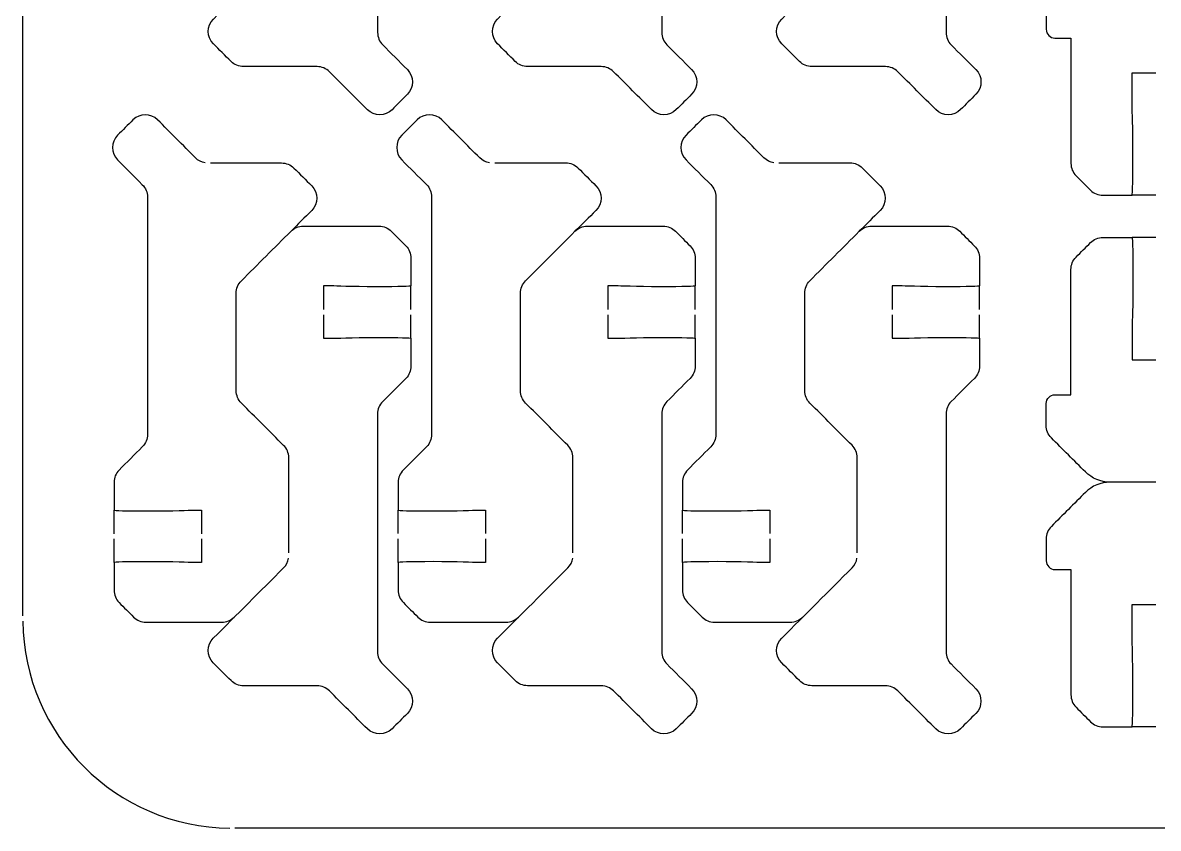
# Model space of a CAD drawing. Extents: x 5 to 405, y 225 to 445.
# Drawn here: x 5 to 70, y 225 to 271.1 of the extents above; entities that cross this region are included whole.
import ezdxf

# ---------------------------------------------------------------- set-up
doc = ezdxf.new("R2010")
doc.units = 0
doc.header["$MEASUREMENT"] = 0
doc.layers.add('DEFAULT', color=18, linetype='CONTINUOUS')

msp = doc.modelspace()

# ---------------------------------------------------------------- linework, layer by layer
at = {"layer": 'DEFAULT', "color": 1}
for points in [[(5, 237.15), (5, 432.85)], [(69.851, 261.22), (68.5, 261.22)], [(69.85, 258.803), (68.499, 258.803)], [(27.223, 254.684), (27.223, 256.036)], [(43.491, 254.686), (43.491, 256.037)], [(59.761, 254.686), (59.761, 256.037)], [(27.223, 253.033), (27.223, 254.385)], [(43.491, 253.035), (43.491, 254.386)], [(59.761, 253.035), (59.761, 254.386)], [(10.227, 241.857), (10.227, 243.205)], [(26.495, 241.859), (26.495, 243.207)], [(42.764, 241.859), (42.764, 243.207)], [(10.227, 240.206), (10.227, 241.558)], [(26.495, 240.208), (26.495, 241.559)], [(42.764, 240.208), (42.764, 241.559)], [(69.85, 230.807), (68.499, 230.807)], [(122.849, 225), (17.149, 225)]]:
    msp.add_lwpolyline(points, dxfattribs=at)
for points, knots in [([(22.222, 289.813), (22.222, 289.363), (22.222, 288.914), (22.222, 288.465), (22.389, 288.465), (22.556, 288.465), (22.723, 288.465), (22.85, 288.465), (23.842, 288.514), (25.225, 288.514), (26.607, 288.514), (27.225, 288.49), (27.225, 288.465), (27.225, 287.936), (27.225, 287.407), (27.225, 286.877), (27.225, 286.613), (27.123, 286.359), (26.936, 286.172), (26.492, 285.729), (26.049, 285.285), (25.606, 284.842), (25.419, 284.655), (25.313, 284.401), (25.313, 284.133), (25.313, 279.6), (25.313, 275.066), (25.313, 270.533), (25.313, 270.269), (25.419, 270.015), (25.606, 269.828), (26.077, 269.356), (26.549, 268.885), (27.02, 268.413), (27.412, 268.021), (27.412, 267.386), (27.02, 266.998), (26.727, 266.706), (26.435, 266.413), (26.142, 266.12), (25.754, 265.728), (25.119, 265.728), (24.727, 266.12), (24.003, 266.843), (23.278, 267.566), (22.554, 268.29), (22.367, 268.477), (22.113, 268.582), (21.848, 268.582), (20.444, 268.582), (19.04, 268.582), (17.636, 268.582), (17.372, 268.582), (17.114, 268.688), (16.927, 268.875), (16.589, 269.214), (16.25, 269.553), (15.911, 269.891), (15.52, 270.283), (15.52, 270.914), (15.911, 271.306), (17.253, 272.646), (18.595, 273.987), (19.936, 275.327), (20.088, 275.479), (20.187, 275.673), (20.215, 275.885)], [0, 0, 0, 0, 3.82, 3.82, 3.82, 5.24, 5.24, 5.24, 6.24, 6.24, 6.24, 7.24, 7.24, 7.24, 11.74, 11.74, 11.74, 12.74, 12.74, 12.74, 18.071585, 18.071585, 18.071585, 19.071585, 19.071585, 19.071585, 57.621585, 57.621585, 57.621585, 58.621585, 58.621585, 58.621585, 64.292582, 64.292582, 64.292582, 65.292582, 65.292582, 65.292582, 68.813973, 68.813973, 68.813973, 69.813973, 69.813973, 69.813973, 78.518461, 78.518461, 78.518461, 79.518461, 79.518461, 79.518461, 91.458461, 91.458461, 91.458461, 92.458461, 92.458461, 92.458461, 96.531396, 96.531396, 96.531396, 97.531396, 97.531396, 97.531396, 113.660503, 113.660503, 113.660503, 114.660503, 114.660503, 114.660503, 114.660503]), ([(38.49, 289.814), (38.49, 289.365), (38.49, 288.916), (38.49, 288.466), (38.657, 288.466), (38.824, 288.466), (38.991, 288.466), (39.118, 288.466), (40.11, 288.516), (41.492, 288.516), (42.875, 288.516), (43.493, 288.491), (43.493, 288.466), (43.493, 287.937), (43.493, 287.408), (43.493, 286.879), (43.493, 286.614), (43.39, 286.36), (43.203, 286.173), (42.76, 285.73), (42.317, 285.287), (41.873, 284.843), (41.687, 284.656), (41.581, 284.402), (41.581, 284.134), (41.581, 279.601), (41.581, 275.068), (41.581, 270.535), (41.581, 270.27), (41.687, 270.016), (41.873, 269.829), (42.345, 269.358), (42.817, 268.886), (43.288, 268.415), (43.68, 268.023), (43.68, 267.388), (43.288, 267), (42.995, 266.707), (42.703, 266.414), (42.41, 266.122), (42.022, 265.73), (41.387, 265.73), (40.995, 266.122), (40.271, 266.845), (39.546, 267.568), (38.822, 268.291), (38.635, 268.478), (38.381, 268.584), (38.116, 268.584), (36.712, 268.584), (35.308, 268.584), (33.904, 268.584), (33.64, 268.584), (33.382, 268.69), (33.195, 268.877), (32.856, 269.215), (32.518, 269.554), (32.179, 269.893), (31.788, 270.284), (31.788, 270.916), (32.179, 271.307), (33.521, 272.648), (34.863, 273.988), (36.204, 275.329), (36.356, 275.481), (36.455, 275.675), (36.483, 275.886)], [0, 0, 0, 0, 3.82, 3.82, 3.82, 5.24, 5.24, 5.24, 6.24, 6.24, 6.24, 7.24, 7.24, 7.24, 11.74, 11.74, 11.74, 12.74, 12.74, 12.74, 18.071585, 18.071585, 18.071585, 19.071585, 19.071585, 19.071585, 57.621585, 57.621585, 57.621585, 58.621585, 58.621585, 58.621585, 64.292582, 64.292582, 64.292582, 65.292582, 65.292582, 65.292582, 68.813973, 68.813973, 68.813973, 69.813973, 69.813973, 69.813973, 78.518461, 78.518461, 78.518461, 79.518461, 79.518461, 79.518461, 91.458461, 91.458461, 91.458461, 92.458461, 92.458461, 92.458461, 96.531396, 96.531396, 96.531396, 97.531396, 97.531396, 97.531396, 113.660503, 113.660503, 113.660503, 114.660503, 114.660503, 114.660503, 114.660503]), ([(54.76, 289.814), (54.76, 289.365), (54.76, 288.916), (54.76, 288.466), (54.927, 288.466), (55.094, 288.466), (55.261, 288.466), (55.388, 288.466), (56.379, 288.516), (57.762, 288.516), (59.145, 288.516), (59.762, 288.491), (59.762, 288.466), (59.762, 287.937), (59.762, 287.408), (59.762, 286.879), (59.762, 286.614), (59.66, 286.36), (59.473, 286.173), (59.029, 285.73), (58.586, 285.287), (58.143, 284.843), (57.956, 284.656), (57.85, 284.402), (57.85, 284.134), (57.85, 279.601), (57.85, 275.068), (57.85, 270.535), (57.85, 270.27), (57.956, 270.016), (58.143, 269.829), (58.614, 269.358), (59.086, 268.886), (59.557, 268.415), (59.949, 268.023), (59.949, 267.388), (59.557, 267), (59.265, 266.707), (58.972, 266.414), (58.679, 266.122), (58.291, 265.73), (57.656, 265.73), (57.264, 266.122), (56.54, 266.845), (55.816, 267.568), (55.091, 268.291), (54.904, 268.478), (54.65, 268.584), (54.386, 268.584), (52.982, 268.584), (51.578, 268.584), (50.174, 268.584), (49.909, 268.584), (49.651, 268.69), (49.464, 268.877), (49.126, 269.215), (48.787, 269.554), (48.448, 269.893), (48.057, 270.284), (48.057, 270.916), (48.448, 271.307), (49.79, 272.648), (51.132, 273.988), (52.474, 275.329), (52.625, 275.481), (52.724, 275.675), (52.752, 275.886)], [0, 0, 0, 0, 3.82, 3.82, 3.82, 5.24, 5.24, 5.24, 6.24, 6.24, 6.24, 7.24, 7.24, 7.24, 11.74, 11.74, 11.74, 12.74, 12.74, 12.74, 18.071585, 18.071585, 18.071585, 19.071585, 19.071585, 19.071585, 57.621585, 57.621585, 57.621585, 58.621585, 58.621585, 58.621585, 64.292582, 64.292582, 64.292582, 65.292582, 65.292582, 65.292582, 68.813973, 68.813973, 68.813973, 69.813973, 69.813973, 69.813973, 78.518461, 78.518461, 78.518461, 79.518461, 79.518461, 79.518461, 91.458461, 91.458461, 91.458461, 92.458461, 92.458461, 92.458461, 96.531396, 96.531396, 96.531396, 97.531396, 97.531396, 97.531396, 113.660503, 113.660503, 113.660503, 114.660503, 114.660503, 114.660503, 114.660503]), ([(67.24, 275.218), (66.711, 275.218), (66.203, 275.01), (65.829, 274.633), (65.179, 273.983), (64.529, 273.334), (63.878, 272.685), (63.691, 272.498), (63.586, 272.244), (63.586, 271.98), (63.586, 271.56), (63.586, 271.14), (63.586, 270.72), (63.586, 270.445), (63.808, 270.219), (64.083, 270.219), (64.389, 270.219), (64.695, 270.219), (65, 270.219), (65, 267.829), (65, 265.438), (65, 263.047), (65, 262.783), (65.106, 262.525), (65.293, 262.338), (65.569, 262.063), (65.846, 261.788), (66.122, 261.513), (66.309, 261.326), (66.563, 261.22), (66.828, 261.22), (67.385, 261.22), (67.942, 261.22), (68.5, 261.22), (68.525, 261.22), (68.549, 262.338), (68.549, 263.721), (68.549, 265.104), (68.5, 266.095), (68.5, 266.222), (68.5, 266.888), (68.5, 267.553), (68.5, 268.219), (68.95, 268.219), (69.401, 268.219), (69.851, 268.219)], [0, 0, 0, 0, 1, 1, 1, 8.813533, 8.813533, 8.813533, 9.813533, 9.813533, 9.813533, 13.383533, 13.383533, 13.383533, 14.383533, 14.383533, 14.383533, 16.983533, 16.983533, 16.983533, 37.313533, 37.313533, 37.313533, 38.313533, 38.313533, 38.313533, 41.629871, 41.629871, 41.629871, 42.629871, 42.629871, 42.629871, 47.369871, 47.369871, 47.369871, 48.369871, 48.369871, 48.369871, 49.369871, 49.369871, 49.369871, 55.029871, 55.029871, 55.029871, 58.859871, 58.859871, 58.859871, 58.859871]), ([(15.451, 263.084), (15.24, 263.112), (15.046, 263.211), (14.89, 263.363), (14.168, 264.087), (13.446, 264.811), (12.724, 265.536), (12.333, 265.927), (11.698, 265.927), (11.31, 265.536), (11.017, 265.243), (10.724, 264.95), (10.431, 264.657), (10.04, 264.266), (10.04, 263.634), (10.431, 263.243), (10.903, 262.771), (11.374, 262.3), (11.846, 261.828), (12.033, 261.641), (12.139, 261.387), (12.139, 261.123), (12.139, 256.594), (12.139, 252.066), (12.139, 247.537), (12.139, 247.273), (12.033, 247.019), (11.846, 246.828), (11.403, 246.385), (10.959, 245.941), (10.516, 245.498), (10.329, 245.311), (10.227, 245.057), (10.227, 244.793), (10.227, 244.263), (10.227, 243.734), (10.227, 243.205), (10.227, 243.18), (10.844, 243.156), (12.227, 243.156), (13.61, 243.156), (14.601, 243.205), (14.728, 243.205), (14.895, 243.205), (15.062, 243.205), (15.229, 243.205), (15.229, 242.756), (15.229, 242.307), (15.229, 241.857)], [0, 0, 0, 0, 1, 1, 1, 9.697425, 9.697425, 9.697425, 10.697425, 10.697425, 10.697425, 14.218817, 14.218817, 14.218817, 15.218817, 15.218817, 15.218817, 20.889813, 20.889813, 20.889813, 21.889813, 21.889813, 21.889813, 60.399813, 60.399813, 60.399813, 61.399813, 61.399813, 61.399813, 66.731398, 66.731398, 66.731398, 67.731398, 67.731398, 67.731398, 72.231398, 72.231398, 72.231398, 73.231398, 73.231398, 73.231398, 74.231398, 74.231398, 74.231398, 75.651398, 75.651398, 75.651398, 79.471398, 79.471398, 79.471398, 79.471398]), ([(31.719, 263.086), (31.508, 263.114), (31.314, 263.213), (31.158, 263.364), (30.436, 264.089), (29.714, 264.813), (28.992, 265.537), (28.601, 265.929), (27.966, 265.929), (27.578, 265.537), (27.285, 265.245), (26.992, 264.952), (26.699, 264.659), (26.308, 264.267), (26.308, 263.636), (26.699, 263.244), (27.171, 262.773), (27.642, 262.301), (28.114, 261.83), (28.301, 261.643), (28.407, 261.389), (28.407, 261.124), (28.407, 256.596), (28.407, 252.067), (28.407, 247.539), (28.407, 247.274), (28.301, 247.02), (28.114, 246.83), (27.67, 246.386), (27.227, 245.943), (26.784, 245.5), (26.597, 245.313), (26.495, 245.059), (26.495, 244.794), (26.495, 244.265), (26.495, 243.736), (26.495, 243.207), (26.495, 243.182), (27.112, 243.157), (28.495, 243.157), (29.878, 243.157), (30.869, 243.207), (30.996, 243.207), (31.163, 243.207), (31.33, 243.207), (31.497, 243.207), (31.497, 242.757), (31.497, 242.308), (31.497, 241.859)], [0, 0, 0, 0, 1, 1, 1, 9.697425, 9.697425, 9.697425, 10.697425, 10.697425, 10.697425, 14.218817, 14.218817, 14.218817, 15.218817, 15.218817, 15.218817, 20.889813, 20.889813, 20.889813, 21.889813, 21.889813, 21.889813, 60.399813, 60.399813, 60.399813, 61.399813, 61.399813, 61.399813, 66.731398, 66.731398, 66.731398, 67.731398, 67.731398, 67.731398, 72.231398, 72.231398, 72.231398, 73.231398, 73.231398, 73.231398, 74.231398, 74.231398, 74.231398, 75.651398, 75.651398, 75.651398, 79.471398, 79.471398, 79.471398, 79.471398]), ([(47.988, 263.086), (47.777, 263.114), (47.583, 263.213), (47.428, 263.364), (46.706, 264.089), (45.984, 264.813), (45.261, 265.537), (44.87, 265.929), (44.235, 265.929), (43.847, 265.537), (43.554, 265.245), (43.261, 264.952), (42.968, 264.659), (42.577, 264.267), (42.577, 263.636), (42.968, 263.244), (43.44, 262.773), (43.912, 262.301), (44.383, 261.83), (44.57, 261.643), (44.676, 261.389), (44.676, 261.124), (44.676, 256.596), (44.676, 252.067), (44.676, 247.539), (44.676, 247.274), (44.57, 247.02), (44.383, 246.83), (43.94, 246.386), (43.496, 245.943), (43.053, 245.5), (42.866, 245.313), (42.764, 245.059), (42.764, 244.794), (42.764, 244.265), (42.764, 243.736), (42.764, 243.207), (42.764, 243.182), (43.381, 243.157), (44.764, 243.157), (46.147, 243.157), (47.138, 243.207), (47.265, 243.207), (47.432, 243.207), (47.599, 243.207), (47.766, 243.207), (47.766, 242.757), (47.766, 242.308), (47.766, 241.859)], [0, 0, 0, 0, 1, 1, 1, 9.697425, 9.697425, 9.697425, 10.697425, 10.697425, 10.697425, 14.218817, 14.218817, 14.218817, 15.218817, 15.218817, 15.218817, 20.889813, 20.889813, 20.889813, 21.889813, 21.889813, 21.889813, 60.399813, 60.399813, 60.399813, 61.399813, 61.399813, 61.399813, 66.731398, 66.731398, 66.731398, 67.731398, 67.731398, 67.731398, 72.231398, 72.231398, 72.231398, 73.231398, 73.231398, 73.231398, 74.231398, 74.231398, 74.231398, 75.651398, 75.651398, 75.651398, 79.471398, 79.471398, 79.471398, 79.471398]), ([(15.751, 263.07), (17.106, 263.071), (18.46, 263.072), (19.815, 263.073), (20.08, 263.073), (20.334, 262.968), (20.524, 262.781), (20.863, 262.441), (21.202, 262.101), (21.54, 261.761), (21.932, 261.373), (21.932, 260.738), (21.54, 260.35), (21.142, 259.953), (20.743, 259.555), (20.344, 259.158)], [0, 0, 0, 0, 11.520004, 11.520004, 11.520004, 12.520004, 12.520004, 12.520004, 16.600017, 16.600017, 16.600017, 17.600017, 17.600017, 17.600017, 22.387135, 22.387135, 22.387135, 22.387135]), ([(32.019, 263.071), (33.374, 263.073), (34.728, 263.074), (36.083, 263.075), (36.348, 263.075), (36.602, 262.969), (36.792, 262.782), (37.131, 262.442), (37.469, 262.102), (37.808, 261.763), (38.2, 261.375), (38.2, 260.74), (37.808, 260.352), (37.41, 259.954), (37.011, 259.557), (36.612, 259.159)], [0, 0, 0, 0, 11.520004, 11.520004, 11.520004, 12.520004, 12.520004, 12.520004, 16.600017, 16.600017, 16.600017, 17.600017, 17.600017, 17.600017, 22.387135, 22.387135, 22.387135, 22.387135]), ([(48.288, 263.071), (49.643, 263.073), (50.998, 263.074), (52.352, 263.075), (52.617, 263.075), (52.871, 262.969), (53.061, 262.782), (53.4, 262.442), (53.739, 262.102), (54.077, 261.763), (54.469, 261.375), (54.469, 260.74), (54.077, 260.352), (53.679, 259.954), (53.28, 259.557), (52.881, 259.159)], [0, 0, 0, 0, 11.520004, 11.520004, 11.520004, 12.520004, 12.520004, 12.520004, 16.600017, 16.600017, 16.600017, 17.600017, 17.600017, 17.600017, 22.387135, 22.387135, 22.387135, 22.387135]), ([(20.228, 240.757), (20.228, 242.574), (20.228, 244.39), (20.228, 246.207), (20.228, 246.472), (20.122, 246.726), (19.932, 246.913), (19.127, 247.718), (18.323, 248.524), (17.519, 249.329), (17.328, 249.516), (17.222, 249.77), (17.222, 250.035), (17.222, 251.896), (17.222, 253.758), (17.222, 255.619), (17.222, 255.884), (17.328, 256.141), (17.515, 256.328), (18.458, 257.271), (19.401, 258.215), (20.344, 259.158), (20.531, 259.345), (20.789, 259.45), (21.053, 259.45), (22.501, 259.45), (23.949, 259.45), (25.396, 259.45), (25.661, 259.45), (25.915, 259.345), (26.102, 259.158), (26.378, 258.881), (26.654, 258.605), (26.931, 258.329), (27.121, 258.142), (27.223, 257.884), (27.223, 257.62), (27.223, 257.092), (27.223, 256.564), (27.223, 256.036), (27.223, 256.007), (26.606, 255.986), (25.223, 255.986), (23.84, 255.986), (22.849, 256.036), (22.722, 256.036), (22.555, 256.036), (22.388, 256.036), (22.221, 256.036), (22.221, 255.585), (22.221, 255.135), (22.221, 254.684)], [0, 0, 0, 0, 15.45, 15.45, 15.45, 16.45, 16.45, 16.45, 26.130294, 26.130294, 26.130294, 27.130294, 27.130294, 27.130294, 42.960294, 42.960294, 42.960294, 43.960294, 43.960294, 43.960294, 55.302287, 55.302287, 55.302287, 56.302287, 56.302287, 56.302287, 68.612287, 68.612287, 68.612287, 69.612287, 69.612287, 69.612287, 72.935689, 72.935689, 72.935689, 73.935689, 73.935689, 73.935689, 78.425689, 78.425689, 78.425689, 79.425689, 79.425689, 79.425689, 80.425689, 80.425689, 80.425689, 81.845689, 81.845689, 81.845689, 85.675689, 85.675689, 85.675689, 85.675689]), ([(36.496, 240.758), (36.496, 242.575), (36.496, 244.392), (36.496, 246.209), (36.496, 246.473), (36.39, 246.727), (36.199, 246.914), (35.395, 247.72), (34.591, 248.525), (33.786, 249.331), (33.596, 249.518), (33.49, 249.772), (33.49, 250.036), (33.49, 251.898), (33.49, 253.759), (33.49, 255.621), (33.49, 255.885), (33.596, 256.143), (33.783, 256.33), (34.726, 257.273), (35.669, 258.216), (36.612, 259.159), (36.799, 259.346), (37.057, 259.452), (37.321, 259.452), (38.769, 259.452), (40.216, 259.452), (41.664, 259.452), (41.929, 259.452), (42.183, 259.346), (42.37, 259.159), (42.646, 258.883), (42.922, 258.606), (43.199, 258.33), (43.389, 258.143), (43.491, 257.886), (43.491, 257.621), (43.491, 257.093), (43.491, 256.565), (43.491, 256.037), (43.491, 256.009), (42.874, 255.988), (41.491, 255.988), (40.108, 255.988), (39.117, 256.037), (38.99, 256.037), (38.823, 256.037), (38.656, 256.037), (38.489, 256.037), (38.489, 255.587), (38.489, 255.136), (38.489, 254.686)], [0, 0, 0, 0, 15.45, 15.45, 15.45, 16.45, 16.45, 16.45, 26.130294, 26.130294, 26.130294, 27.130294, 27.130294, 27.130294, 42.960294, 42.960294, 42.960294, 43.960294, 43.960294, 43.960294, 55.302287, 55.302287, 55.302287, 56.302287, 56.302287, 56.302287, 68.612287, 68.612287, 68.612287, 69.612287, 69.612287, 69.612287, 72.935689, 72.935689, 72.935689, 73.935689, 73.935689, 73.935689, 78.425689, 78.425689, 78.425689, 79.425689, 79.425689, 79.425689, 80.425689, 80.425689, 80.425689, 81.845689, 81.845689, 81.845689, 85.675689, 85.675689, 85.675689, 85.675689]), ([(52.765, 240.758), (52.765, 242.575), (52.765, 244.392), (52.765, 246.209), (52.765, 246.473), (52.659, 246.727), (52.469, 246.914), (51.664, 247.72), (50.86, 248.525), (50.056, 249.331), (49.865, 249.518), (49.759, 249.772), (49.759, 250.036), (49.759, 251.898), (49.759, 253.759), (49.759, 255.621), (49.759, 255.885), (49.865, 256.143), (50.052, 256.33), (50.995, 257.273), (51.938, 258.216), (52.881, 259.159), (53.068, 259.346), (53.326, 259.452), (53.591, 259.452), (55.038, 259.452), (56.486, 259.452), (57.933, 259.452), (58.198, 259.452), (58.452, 259.346), (58.639, 259.159), (58.915, 258.883), (59.192, 258.606), (59.468, 258.33), (59.658, 258.143), (59.761, 257.886), (59.761, 257.621), (59.761, 257.093), (59.761, 256.565), (59.761, 256.037), (59.761, 256.009), (59.143, 255.988), (57.76, 255.988), (56.378, 255.988), (55.386, 256.037), (55.259, 256.037), (55.092, 256.037), (54.925, 256.037), (54.758, 256.037), (54.758, 255.587), (54.758, 255.136), (54.758, 254.686)], [0, 0, 0, 0, 15.45, 15.45, 15.45, 16.45, 16.45, 16.45, 26.130294, 26.130294, 26.130294, 27.130294, 27.130294, 27.130294, 42.960294, 42.960294, 42.960294, 43.960294, 43.960294, 43.960294, 55.302287, 55.302287, 55.302287, 56.302287, 56.302287, 56.302287, 68.612287, 68.612287, 68.612287, 69.612287, 69.612287, 69.612287, 72.935689, 72.935689, 72.935689, 73.935689, 73.935689, 73.935689, 78.425689, 78.425689, 78.425689, 79.425689, 79.425689, 79.425689, 80.425689, 80.425689, 80.425689, 81.845689, 81.845689, 81.845689, 85.675689, 85.675689, 85.675689, 85.675689]), ([(69.85, 244.805), (68.98, 244.805), (68.11, 244.805), (67.24, 244.805), (66.71, 244.805), (66.202, 245.017), (65.828, 245.391), (65.178, 246.04), (64.528, 246.689), (63.878, 247.338), (63.691, 247.525), (63.585, 247.783), (63.585, 248.047), (63.585, 248.467), (63.585, 248.887), (63.585, 249.307), (63.585, 249.582), (63.807, 249.804), (64.082, 249.804), (64.388, 249.804), (64.694, 249.804), (64.999, 249.804), (64.999, 252.196), (64.999, 254.588), (64.999, 256.98), (64.999, 257.244), (65.105, 257.498), (65.292, 257.685), (65.569, 257.961), (65.845, 258.238), (66.121, 258.514), (66.308, 258.701), (66.562, 258.807), (66.827, 258.807), (67.385, 258.806), (67.944, 258.805), (68.502, 258.803), (68.531, 258.803), (68.548, 257.685), (68.548, 256.302), (68.548, 254.919), (68.502, 253.928), (68.502, 253.801), (68.502, 253.135), (68.502, 252.47), (68.502, 251.804), (68.952, 251.804), (69.401, 251.804), (69.85, 251.804)], [0, 0, 0, 0, 7.4, 7.4, 7.4, 8.4, 8.4, 8.4, 16.213533, 16.213533, 16.213533, 17.213533, 17.213533, 17.213533, 20.783533, 20.783533, 20.783533, 21.783533, 21.783533, 21.783533, 24.383533, 24.383533, 24.383533, 44.723533, 44.723533, 44.723533, 45.723533, 45.723533, 45.723533, 49.046935, 49.046935, 49.046935, 50.046935, 50.046935, 50.046935, 54.796946, 54.796946, 54.796946, 55.796946, 55.796946, 55.796946, 56.796946, 56.796946, 56.796946, 62.456946, 62.456946, 62.456946, 66.276946, 66.276946, 66.276946, 66.276946]), ([(22.221, 254.385), (22.221, 253.935), (22.221, 253.486), (22.221, 253.037), (22.388, 253.037), (22.555, 253.037), (22.722, 253.037), (22.849, 253.037), (23.84, 253.086), (25.223, 253.086), (26.606, 253.086), (27.223, 253.062), (27.223, 253.037), (27.223, 252.508), (27.223, 251.979), (27.223, 251.449), (27.223, 251.185), (27.121, 250.931), (26.934, 250.744), (26.491, 250.301), (26.048, 249.857), (25.604, 249.414), (25.417, 249.227), (25.311, 248.973), (25.311, 248.705), (25.311, 244.172), (25.311, 239.638), (25.311, 235.105), (25.311, 234.841), (25.417, 234.587), (25.604, 234.4), (26.076, 233.928), (26.547, 233.457), (27.019, 232.985), (27.41, 232.593), (27.41, 231.958), (27.019, 231.57), (26.726, 231.278), (26.433, 230.985), (26.14, 230.692), (25.752, 230.3), (25.117, 230.3), (24.726, 230.692), (24.001, 231.415), (23.277, 232.138), (22.553, 232.862), (22.366, 233.049), (22.112, 233.154), (21.847, 233.154), (20.443, 233.154), (19.039, 233.154), (17.635, 233.154), (17.37, 233.154), (17.113, 233.26), (16.926, 233.447), (16.587, 233.786), (16.249, 234.125), (15.91, 234.463), (15.518, 234.855), (15.518, 235.486), (15.91, 235.878), (17.252, 237.218), (18.593, 238.559), (19.935, 239.9), (20.087, 240.051), (20.186, 240.245), (20.214, 240.457)], [0, 0, 0, 0, 3.82, 3.82, 3.82, 5.24, 5.24, 5.24, 6.24, 6.24, 6.24, 7.24, 7.24, 7.24, 11.74, 11.74, 11.74, 12.74, 12.74, 12.74, 18.071585, 18.071585, 18.071585, 19.071585, 19.071585, 19.071585, 57.621585, 57.621585, 57.621585, 58.621585, 58.621585, 58.621585, 64.292582, 64.292582, 64.292582, 65.292582, 65.292582, 65.292582, 68.813973, 68.813973, 68.813973, 69.813973, 69.813973, 69.813973, 78.518461, 78.518461, 78.518461, 79.518461, 79.518461, 79.518461, 91.458461, 91.458461, 91.458461, 92.458461, 92.458461, 92.458461, 96.531396, 96.531396, 96.531396, 97.531396, 97.531396, 97.531396, 113.660503, 113.660503, 113.660503, 114.660503, 114.660503, 114.660503, 114.660503]), ([(38.489, 254.386), (38.489, 253.937), (38.489, 253.488), (38.489, 253.038), (38.656, 253.038), (38.823, 253.038), (38.99, 253.038), (39.117, 253.038), (40.108, 253.088), (41.491, 253.088), (42.874, 253.088), (43.491, 253.063), (43.491, 253.038), (43.491, 252.509), (43.491, 251.98), (43.491, 251.451), (43.491, 251.186), (43.389, 250.932), (43.202, 250.745), (42.759, 250.302), (42.315, 249.859), (41.872, 249.415), (41.685, 249.228), (41.579, 248.974), (41.579, 248.706), (41.579, 244.173), (41.579, 239.64), (41.579, 235.107), (41.579, 234.842), (41.685, 234.588), (41.872, 234.401), (42.344, 233.93), (42.815, 233.458), (43.287, 232.987), (43.678, 232.595), (43.678, 231.96), (43.287, 231.572), (42.994, 231.279), (42.701, 230.986), (42.408, 230.693), (42.02, 230.302), (41.385, 230.302), (40.994, 230.693), (40.269, 231.417), (39.545, 232.14), (38.821, 232.863), (38.634, 233.05), (38.38, 233.156), (38.115, 233.156), (36.711, 233.156), (35.307, 233.156), (33.903, 233.156), (33.638, 233.156), (33.381, 233.262), (33.194, 233.449), (32.855, 233.787), (32.516, 234.126), (32.178, 234.465), (31.786, 234.856), (31.786, 235.488), (32.178, 235.879), (33.52, 237.22), (34.861, 238.56), (36.203, 239.901), (36.355, 240.053), (36.453, 240.247), (36.482, 240.458)], [0, 0, 0, 0, 3.82, 3.82, 3.82, 5.24, 5.24, 5.24, 6.24, 6.24, 6.24, 7.24, 7.24, 7.24, 11.74, 11.74, 11.74, 12.74, 12.74, 12.74, 18.071585, 18.071585, 18.071585, 19.071585, 19.071585, 19.071585, 57.621585, 57.621585, 57.621585, 58.621585, 58.621585, 58.621585, 64.292582, 64.292582, 64.292582, 65.292582, 65.292582, 65.292582, 68.813973, 68.813973, 68.813973, 69.813973, 69.813973, 69.813973, 78.518461, 78.518461, 78.518461, 79.518461, 79.518461, 79.518461, 91.458461, 91.458461, 91.458461, 92.458461, 92.458461, 92.458461, 96.531396, 96.531396, 96.531396, 97.531396, 97.531396, 97.531396, 113.660503, 113.660503, 113.660503, 114.660503, 114.660503, 114.660503, 114.660503]), ([(54.758, 254.386), (54.758, 253.937), (54.758, 253.488), (54.758, 253.038), (54.925, 253.038), (55.092, 253.038), (55.259, 253.038), (55.386, 253.038), (56.378, 253.088), (57.76, 253.088), (59.143, 253.088), (59.761, 253.063), (59.761, 253.038), (59.761, 252.509), (59.761, 251.98), (59.761, 251.451), (59.761, 251.186), (59.658, 250.932), (59.471, 250.745), (59.028, 250.302), (58.585, 249.859), (58.141, 249.415), (57.954, 249.228), (57.849, 248.974), (57.849, 248.706), (57.849, 244.173), (57.849, 239.64), (57.849, 235.107), (57.849, 234.842), (57.954, 234.588), (58.141, 234.401), (58.613, 233.93), (59.085, 233.458), (59.556, 232.987), (59.948, 232.595), (59.948, 231.96), (59.556, 231.572), (59.263, 231.279), (58.97, 230.986), (58.678, 230.693), (58.29, 230.302), (57.655, 230.302), (57.263, 230.693), (56.539, 231.417), (55.814, 232.14), (55.09, 232.863), (54.903, 233.05), (54.649, 233.156), (54.384, 233.156), (52.98, 233.156), (51.576, 233.156), (50.172, 233.156), (49.908, 233.156), (49.65, 233.262), (49.463, 233.449), (49.124, 233.787), (48.786, 234.126), (48.447, 234.465), (48.055, 234.856), (48.055, 235.488), (48.447, 235.879), (49.789, 237.22), (51.131, 238.56), (52.472, 239.901), (52.624, 240.053), (52.723, 240.247), (52.751, 240.458)], [0, 0, 0, 0, 3.82, 3.82, 3.82, 5.24, 5.24, 5.24, 6.24, 6.24, 6.24, 7.24, 7.24, 7.24, 11.74, 11.74, 11.74, 12.74, 12.74, 12.74, 18.071585, 18.071585, 18.071585, 19.071585, 19.071585, 19.071585, 57.621585, 57.621585, 57.621585, 58.621585, 58.621585, 58.621585, 64.292582, 64.292582, 64.292582, 65.292582, 65.292582, 65.292582, 68.813973, 68.813973, 68.813973, 69.813973, 69.813973, 69.813973, 78.518461, 78.518461, 78.518461, 79.518461, 79.518461, 79.518461, 91.458461, 91.458461, 91.458461, 92.458461, 92.458461, 92.458461, 96.531396, 96.531396, 96.531396, 97.531396, 97.531396, 97.531396, 113.660503, 113.660503, 113.660503, 114.660503, 114.660503, 114.660503, 114.660503]), ([(67.24, 244.805), (66.71, 244.805), (66.202, 244.597), (65.828, 244.22), (65.178, 243.57), (64.528, 242.921), (63.878, 242.272), (63.691, 242.085), (63.585, 241.831), (63.585, 241.567), (63.585, 241.147), (63.585, 240.727), (63.585, 240.307), (63.585, 240.032), (63.807, 239.806), (64.082, 239.806), (64.388, 239.806), (64.694, 239.806), (64.999, 239.806), (64.999, 237.416), (64.999, 235.025), (64.999, 232.634), (64.999, 232.37), (65.105, 232.112), (65.292, 231.925), (65.569, 231.65), (65.845, 231.375), (66.121, 231.1), (66.308, 230.913), (66.562, 230.807), (66.827, 230.807), (67.384, 230.807), (67.942, 230.807), (68.499, 230.807), (68.524, 230.807), (68.548, 231.925), (68.548, 233.308), (68.548, 234.691), (68.499, 235.682), (68.499, 235.809), (68.499, 236.475), (68.499, 237.141), (68.499, 237.806), (68.949, 237.806), (69.4, 237.806), (69.85, 237.806)], [0, 0, 0, 0, 1, 1, 1, 8.813533, 8.813533, 8.813533, 9.813533, 9.813533, 9.813533, 13.383533, 13.383533, 13.383533, 14.383533, 14.383533, 14.383533, 16.983533, 16.983533, 16.983533, 37.313533, 37.313533, 37.313533, 38.313533, 38.313533, 38.313533, 41.629871, 41.629871, 41.629871, 42.629871, 42.629871, 42.629871, 47.369871, 47.369871, 47.369871, 48.369871, 48.369871, 48.369871, 49.369871, 49.369871, 49.369871, 55.029871, 55.029871, 55.029871, 58.859871, 58.859871, 58.859871, 58.859871]), ([(15.229, 241.558), (15.229, 241.107), (15.229, 240.657), (15.229, 240.206), (15.062, 240.206), (14.895, 240.206), (14.728, 240.206), (14.601, 240.206), (13.61, 240.256), (12.227, 240.256), (10.844, 240.256), (10.227, 240.235), (10.227, 240.206), (10.227, 239.678), (10.227, 239.15), (10.227, 238.622), (10.227, 238.358), (10.329, 238.104), (10.519, 237.913), (10.796, 237.637), (11.072, 237.361), (11.348, 237.084), (11.535, 236.897), (11.789, 236.792), (12.054, 236.792), (13.502, 236.792), (14.949, 236.792), (16.397, 236.792), (16.661, 236.792), (16.915, 236.897), (17.106, 237.084)], [0, 0, 0, 0, 3.83, 3.83, 3.83, 5.25, 5.25, 5.25, 6.25, 6.25, 6.25, 7.25, 7.25, 7.25, 11.74, 11.74, 11.74, 12.74, 12.74, 12.74, 16.063402, 16.063402, 16.063402, 17.063402, 17.063402, 17.063402, 29.373402, 29.373402, 29.373402, 30.373402, 30.373402, 30.373402, 30.373402]), ([(31.497, 241.559), (31.497, 241.109), (31.497, 240.658), (31.497, 240.208), (31.33, 240.208), (31.163, 240.208), (30.996, 240.208), (30.869, 240.208), (29.878, 240.257), (28.495, 240.257), (27.112, 240.257), (26.495, 240.236), (26.495, 240.208), (26.495, 239.68), (26.495, 239.152), (26.495, 238.624), (26.495, 238.359), (26.597, 238.105), (26.787, 237.915), (27.064, 237.639), (27.34, 237.362), (27.616, 237.086), (27.803, 236.899), (28.057, 236.793), (28.322, 236.793), (29.77, 236.793), (31.217, 236.793), (32.665, 236.793), (32.929, 236.793), (33.183, 236.899), (33.374, 237.086)], [0, 0, 0, 0, 3.83, 3.83, 3.83, 5.25, 5.25, 5.25, 6.25, 6.25, 6.25, 7.25, 7.25, 7.25, 11.74, 11.74, 11.74, 12.74, 12.74, 12.74, 16.063402, 16.063402, 16.063402, 17.063402, 17.063402, 17.063402, 29.373402, 29.373402, 29.373402, 30.373402, 30.373402, 30.373402, 30.373402]), ([(47.766, 241.559), (47.766, 241.109), (47.766, 240.658), (47.766, 240.208), (47.599, 240.208), (47.432, 240.208), (47.265, 240.208), (47.138, 240.208), (46.147, 240.257), (44.764, 240.257), (43.381, 240.257), (42.764, 240.236), (42.764, 240.208), (42.764, 239.68), (42.764, 239.152), (42.764, 238.624), (42.764, 238.359), (42.866, 238.105), (43.057, 237.915), (43.333, 237.639), (43.609, 237.362), (43.886, 237.086), (44.073, 236.899), (44.327, 236.793), (44.591, 236.793), (46.039, 236.793), (47.486, 236.793), (48.934, 236.793), (49.198, 236.793), (49.452, 236.899), (49.643, 237.086)], [0, 0, 0, 0, 3.83, 3.83, 3.83, 5.25, 5.25, 5.25, 6.25, 6.25, 6.25, 7.25, 7.25, 7.25, 11.74, 11.74, 11.74, 12.74, 12.74, 12.74, 16.063402, 16.063402, 16.063402, 17.063402, 17.063402, 17.063402, 29.373402, 29.373402, 29.373402, 30.373402, 30.373402, 30.373402, 30.373402])]:
    msp.add_open_spline(points, degree=3, knots=knots, dxfattribs=at)
msp.add_open_spline([(5, 236.85), (5.081, 230.341), (10.341, 225.081), (16.85, 225)], degree=3, dxfattribs=at)

doc.saveas('drawing.dxf')
